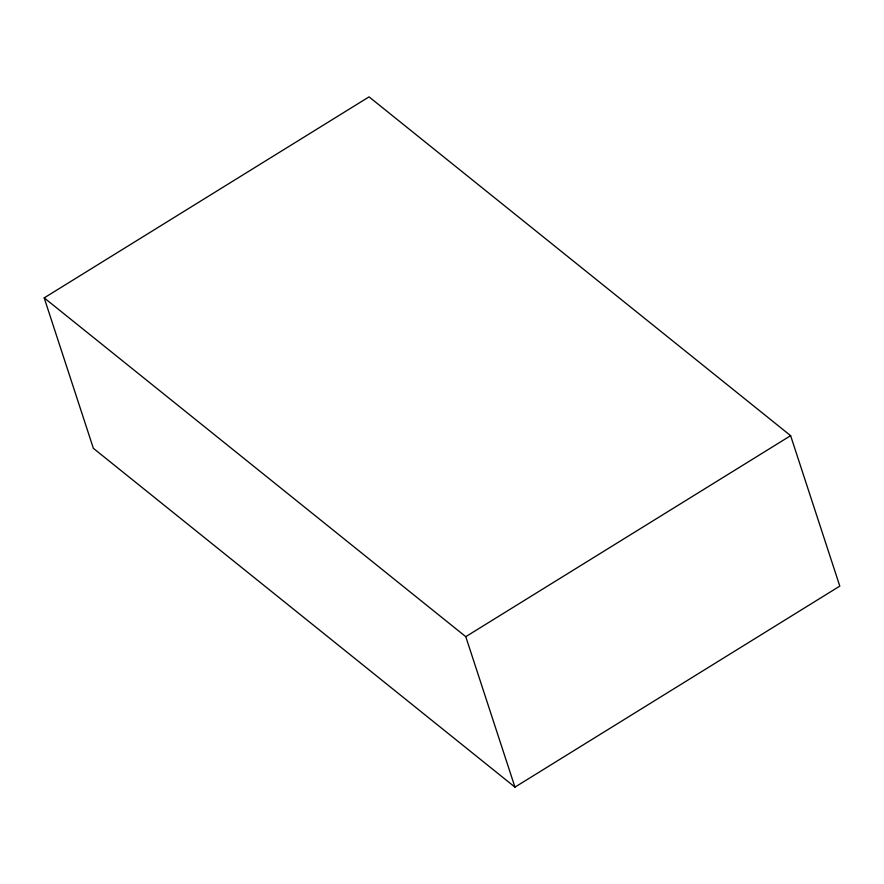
<?xml version="1.0" encoding="UTF-8"?>
<svg xmlns="http://www.w3.org/2000/svg" width="884" height="884" viewBox="0 0 884 884"><rect width="100%" height="100%" fill="white"/><g stroke="black" fill="none" stroke-linecap="round" stroke-linejoin="round"><path stroke-width="1.33" d="M44.2 297.886L369.048 96.875L790.627 435.668L839.8 586.114L514.952 787.125L93.373 448.332L44.2 297.886L465.78 636.679L514.952 787.125M465.78 636.679L790.627 435.668"/></g></svg>
